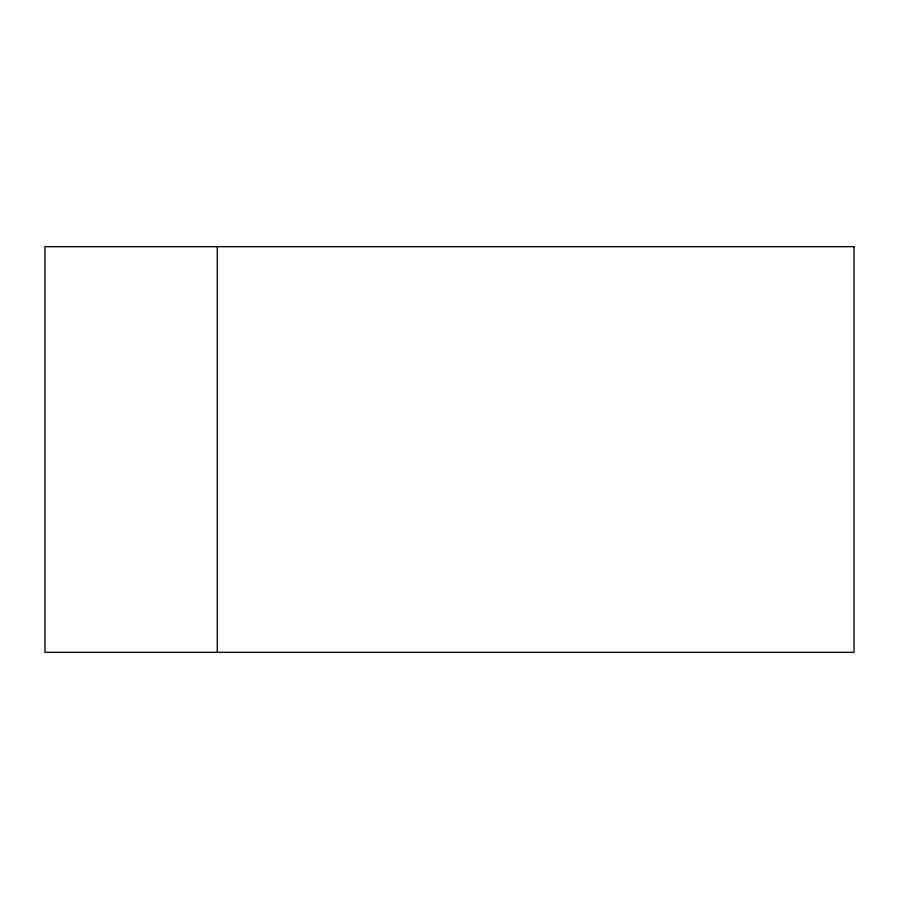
<?xml version="1.0" encoding="UTF-8"?>
<svg xmlns="http://www.w3.org/2000/svg" width="899" height="899" viewBox="0 0 899 899"><rect width="100%" height="100%" fill="white"/><g stroke="black" fill="none" stroke-linecap="round" stroke-linejoin="round"><path stroke-width="1.35" d="M217.255 246.663L217.255 652.337M854.05 246.663L44.95 246.663L44.95 652.337L854.05 652.337L854.05 246.663"/></g></svg>
